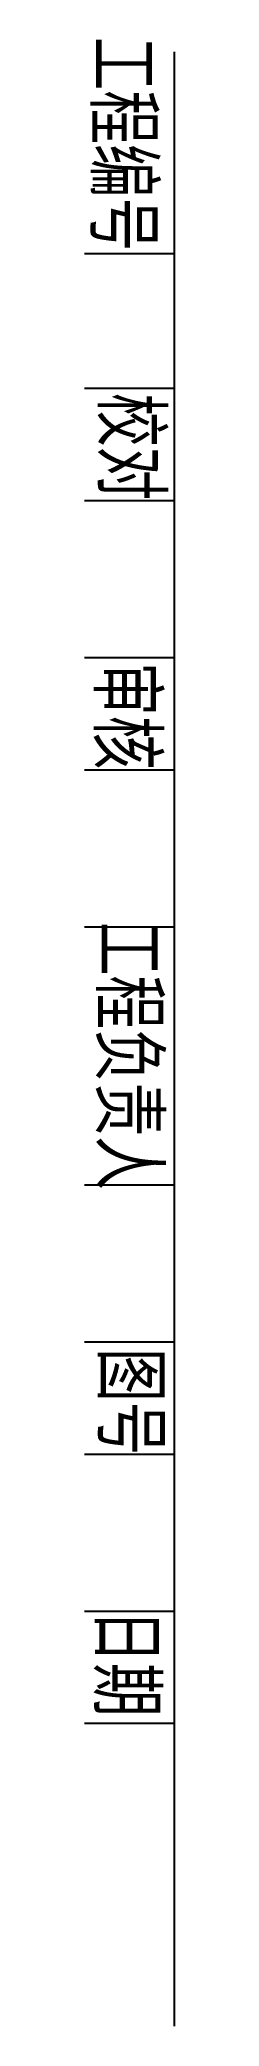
# Model space of a CAD drawing. Extents: x 0 to 0.008, y 0 to 0.177.
import ezdxf

# ---------------------------------------------------------------- set-up
doc = ezdxf.new("R2010")
doc.units = 0
doc.header["$MEASUREMENT"] = 0
doc.layers.get('0').update_dxf_attribs({"linetype": 'CONTINUOUS'})
doc.styles.add('LZ_FONTS_FS', font='hxm.ttf', dxfattribs={"width": 0.7})

msp = doc.modelspace()

# ---------------------------------------------------------------- linework, layer by layer
for p, q in [((0.00793, -0.00011), (0.00793, 0.17589)), ((-0.00007, 0.15789), (0.00793, 0.15789)), ((-0.00007, 0.14589), (0.00793, 0.14589)), ((-0.00007, 0.13589), (0.00793, 0.13589)), ((-0.00007, 0.12189), (0.00793, 0.12189)), ((-0.00007, 0.11189), (0.00793, 0.11189)), ((-0.00007, 0.09789), (0.00793, 0.09789)), ((-0.00007, 0.07489), (0.00793, 0.07489)), ((-0.00007, 0.06089), (0.00793, 0.06089)), ((-0.00007, 0.05089), (0.00793, 0.05089)), ((-0.00007, 0.03689), (0.00793, 0.03689)), ((-0.00007, 0.02689), (0.00793, 0.02689))]:
    msp.add_line(p, q)

# ---------------------------------------------------------------- texts
at = {"color": 7, "style": 'LZ_FONTS_FS', "width": 0.7}
for s, p in [('工程编号', (0.00098, 0.17721)), ('校对', (0.00164, 0.14546)), ('审核', (0.00129, 0.12146)), ('工程负责人', (0.00148, 0.09832)), ('图号', (0.00164, 0.06033)), ('日期', (0.00129, 0.03704))]:
    msp.add_text(s, height=0.005, rotation=270, dxfattribs=at).set_placement(p)

doc.saveas('drawing.dxf')
